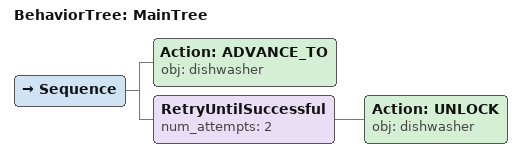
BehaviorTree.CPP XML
<root main_tree_to_execute="MainTree">
  <BehaviorTree ID="MainTree">
    <Sequence>
      <!-- Advance to dishwasher -->
      <Action ID="ADVANCE_TO" obj="dishwasher" />
      <!-- Retry OPEN dishwasher up to 2 attempts -->
      <RetryUntilSuccessful num_attempts="2">
        <!-- Open dishwasher -->
        <Action ID="UNLOCK" obj="dishwasher" />
      </RetryUntilSuccessful>
    </Sequence>
  </BehaviorTree>
</root>
